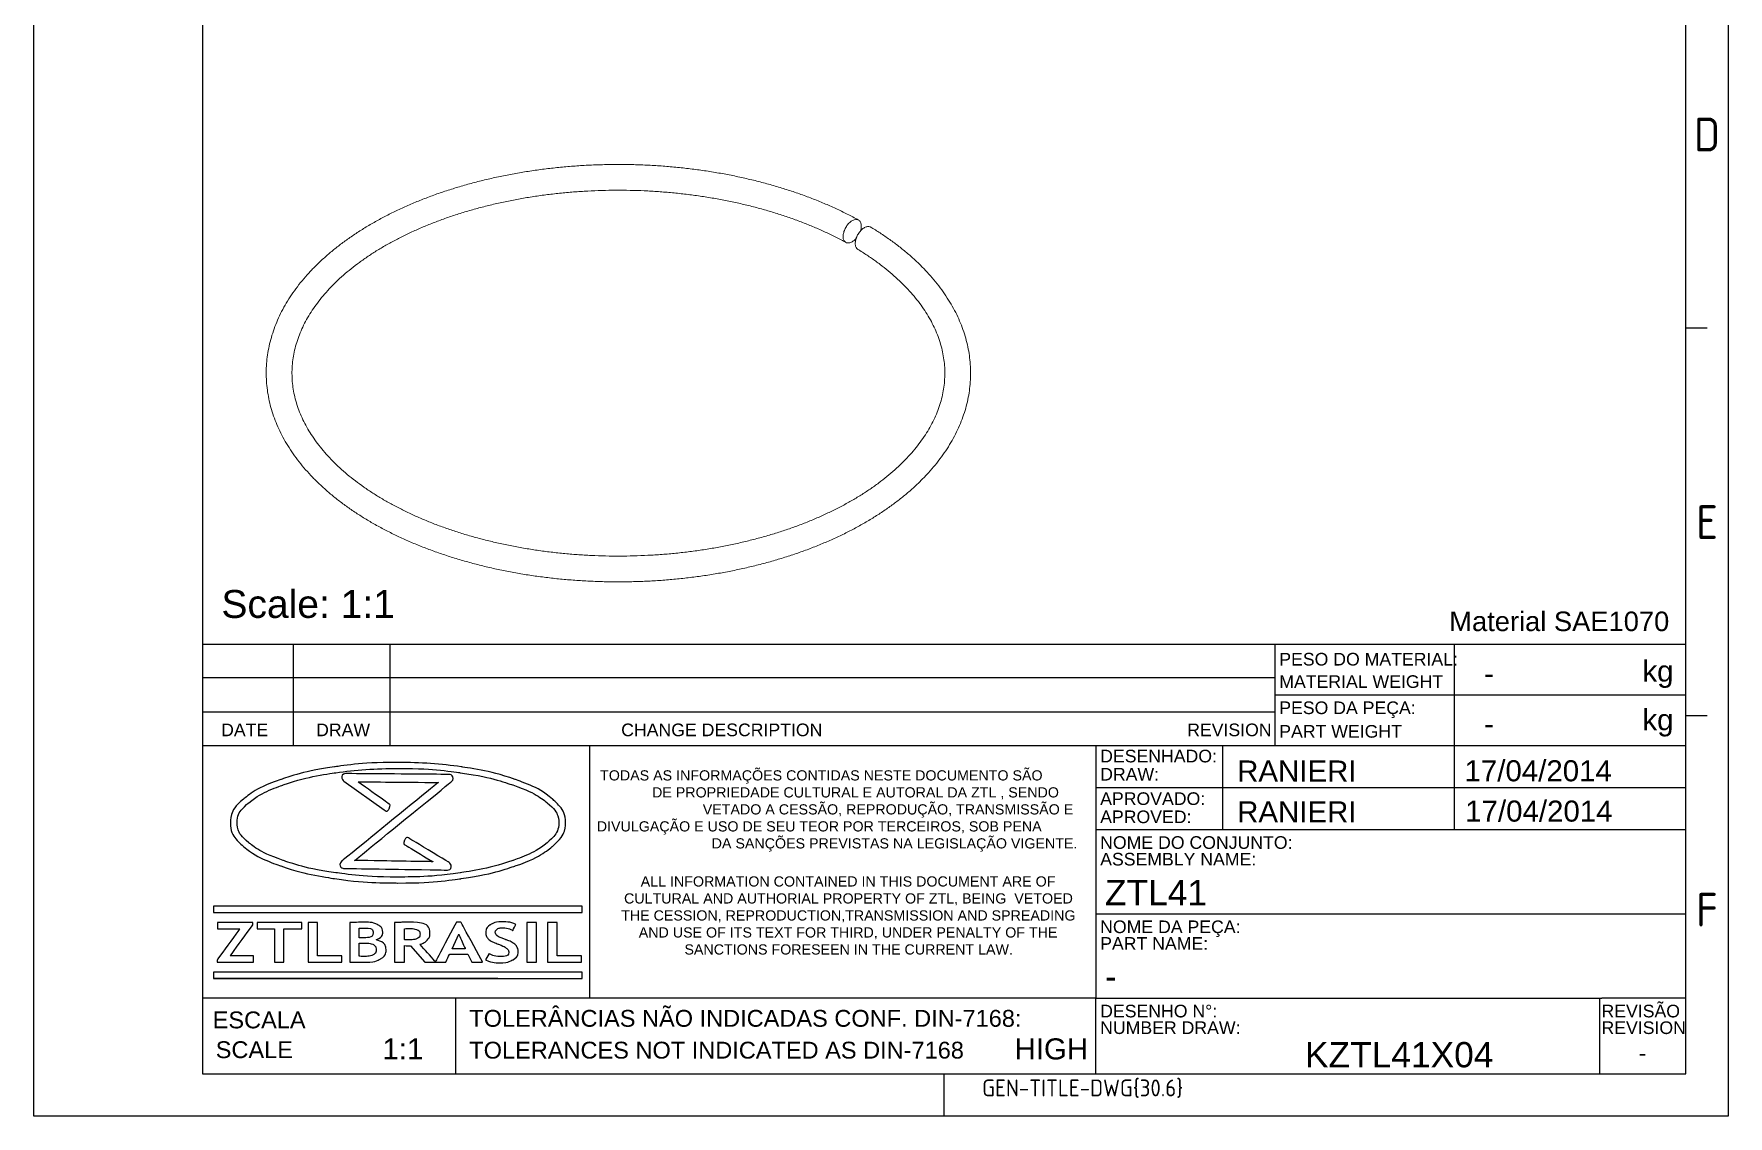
# Model space of a CAD drawing. Header units: millimetres. Extents: x 4337 to 4534, y 1258 to 1534.
# Drawn here: x 4336.6 to 4533.9, y 1258.1 to 1384.1 of the extents above; entities that cross this region are included whole.
import ezdxf
from ezdxf.enums import TextEntityAlignment as Align

# ---------------------------------------------------------------- set-up
doc = ezdxf.new("R2010")
doc.units = ezdxf.units.MM
doc.linetypes.add('ACAD_ISO02W100', pattern=[15, 12, -3])
doc.layers.add('AM_8', color=40, linetype='ACAD_ISO02W100', lineweight=35)
doc.layers.add('Camada 1', color=7, linetype='Continuous')
doc.styles.add('ACISOTS', font='isocp.shx', dxfattribs={"height": 1})
doc.styles.get("Standard").update_dxf_attribs({"font": 'arial.ttf'})

msp = doc.modelspace()

# ---------------------------------------------------------------- linework, layer by layer
at = {"color": 135, "lineweight": 25}
for p, q in [((4336.627, 1258.121), (4336.627, 1533.846)), ((4533.853, 1533.846), (4533.853, 1258.121)), ((4531.4, 1349.866), (4528.947, 1349.866)), ((4531.4, 1304.729), (4528.947, 1304.729)), ((4442.599, 1258.121), (4442.599, 1263.027)), ((4533.853, 1258.121), (4336.627, 1258.121))]:
    msp.add_line(p, q, dxfattribs=at)
for p, q in [((4356.251, 1528.94), (4356.251, 1263.027)), ((4528.947, 1263.027), (4528.947, 1528.94)), ((4356.251, 1313.07), (4528.947, 1313.07)), ((4356.251, 1313.07), (4356.251, 1263.027)), ((4356.251, 1313.07), (4481.11, 1313.07)), ((4366.852, 1301.295), (4366.852, 1313.07)), ((4378.098, 1301.295), (4378.098, 1313.07)), ((4481.11, 1301.295), (4481.11, 1313.07)), ((4501.963, 1313.07), (4501.963, 1307.182)), ((4528.947, 1263.027), (4528.947, 1313.07)), ((4481.11, 1309.145), (4356.251, 1309.145)), ((4481.11, 1307.182), (4528.947, 1307.182)), ((4501.963, 1307.182), (4501.963, 1301.295)), ((4356.251, 1305.22), (4481.11, 1305.22)), ((4356.251, 1301.295), (4460.261, 1301.295)), ((4401.322, 1301.295), (4401.322, 1271.858)), ((4460.261, 1301.295), (4460.261, 1282.652)), ((4460.261, 1301.295), (4528.947, 1301.295)), ((4474.98, 1301.295), (4474.98, 1291.483)), ((4501.963, 1301.295), (4501.963, 1291.483)), ((4460.261, 1296.389), (4528.947, 1296.389)), ((4460.261, 1291.483), (4528.947, 1291.483)), ((4460.261, 1282.652), (4460.261, 1271.858)), ((4460.261, 1281.67), (4528.947, 1281.67)), ((4460.261, 1271.858), (4356.251, 1271.858)), ((4385.688, 1271.858), (4385.688, 1263.027)), ((4460.261, 1263.027), (4460.261, 1271.858)), ((4460.261, 1271.858), (4519.135, 1271.858)), ((4518.893, 1271.858), (4518.893, 1263.027)), ((4528.947, 1271.858), (4519.135, 1271.858)), ((4356.251, 1263.027), (4528.947, 1263.027)), ((4356.251, 1263.027), (4528.947, 1263.027))]:
    msp.add_line(p, q)
at = {"color": 7, "linetype": 'Continuous', "lineweight": 15}
for points, knots in [([(4432.635, 1362.466), (4432.412, 1362.587), (4431.767, 1362.937), (4430.663, 1363.491), (4429.31, 1364.117), (4427.915, 1364.707), (4426.479, 1365.262), (4425.007, 1365.781), (4423.499, 1366.263), (4421.959, 1366.707), (4420.389, 1367.112), (4418.793, 1367.478), (4417.172, 1367.804), (4415.53, 1368.091), (4413.87, 1368.336), (4412.193, 1368.541), (4410.504, 1368.705), (4408.805, 1368.827), (4407.099, 1368.907), (4405.389, 1368.945), (4403.678, 1368.942), (4401.968, 1368.897), (4400.263, 1368.81), (4398.565, 1368.681), (4396.878, 1368.511), (4395.204, 1368.3), (4393.547, 1368.047), (4391.908, 1367.755), (4390.292, 1367.422), (4388.7, 1367.049), (4387.135, 1366.638), (4385.6, 1366.188), (4384.098, 1365.701), (4382.631, 1365.176), (4381.202, 1364.615), (4379.813, 1364.019), (4378.466, 1363.388), (4377.165, 1362.724), (4375.911, 1362.027), (4374.707, 1361.298), (4373.555, 1360.538), (4372.457, 1359.75), (4371.415, 1358.933), (4370.431, 1358.089), (4369.508, 1357.221), (4368.647, 1356.328), (4367.85, 1355.413), (4367.119, 1354.479), (4366.456, 1353.525), (4365.861, 1352.556), (4365.335, 1351.572), (4364.881, 1350.576), (4364.498, 1349.571), (4364.186, 1348.557), (4363.947, 1347.538), (4363.779, 1346.515), (4363.684, 1345.49), (4363.66, 1344.465), (4363.708, 1343.441), (4363.828, 1342.42), (4364.018, 1341.403), (4364.279, 1340.393), (4364.611, 1339.39), (4365.013, 1338.396), (4365.485, 1337.412), (4366.026, 1336.441), (4366.635, 1335.484), (4367.312, 1334.543), (4368.056, 1333.62), (4368.865, 1332.716), (4369.738, 1331.834), (4370.673, 1330.975), (4371.668, 1330.141), (4372.721, 1329.333), (4373.83, 1328.553), (4374.994, 1327.802), (4376.209, 1327.081), (4377.474, 1326.392), (4378.785, 1325.736), (4380.142, 1325.113), (4381.54, 1324.526), (4382.979, 1323.973), (4384.455, 1323.458), (4385.965, 1322.979), (4387.507, 1322.538), (4389.079, 1322.136), (4390.678, 1321.773), (4392.3, 1321.45), (4393.944, 1321.167), (4395.606, 1320.924), (4397.283, 1320.723), (4398.973, 1320.563), (4400.673, 1320.444), (4402.379, 1320.367), (4404.09, 1320.332), (4405.801, 1320.339), (4407.511, 1320.387), (4409.215, 1320.477), (4410.912, 1320.61), (4412.598, 1320.783), (4414.271, 1320.998), (4415.927, 1321.253), (4417.564, 1321.549), (4419.178, 1321.885), (4420.768, 1322.261), (4422.331, 1322.675), (4423.863, 1323.128), (4425.363, 1323.618), (4426.827, 1324.146), (4428.253, 1324.709), (4429.639, 1325.309), (4430.981, 1325.942), (4432.279, 1326.609), (4433.529, 1327.309), (4434.729, 1328.04), (4435.877, 1328.802), (4436.971, 1329.593), (4438.008, 1330.412), (4438.987, 1331.257), (4439.905, 1332.128), (4440.761, 1333.023), (4441.553, 1333.939), (4442.278, 1334.875), (4442.937, 1335.83), (4443.526, 1336.801), (4444.046, 1337.785), (4444.495, 1338.782), (4444.872, 1339.788), (4445.178, 1340.802), (4445.412, 1341.822), (4445.573, 1342.845), (4445.663, 1343.87), (4445.681, 1344.895), (4445.627, 1345.919), (4445.502, 1346.94), (4445.306, 1347.956), (4445.039, 1348.966), (4444.702, 1349.968), (4444.295, 1350.961), (4443.817, 1351.944), (4443.271, 1352.914), (4442.656, 1353.87), (4441.973, 1354.81), (4441.224, 1355.731), (4440.41, 1356.633), (4439.532, 1357.514), (4438.593, 1358.371), (4437.593, 1359.203), (4436.535, 1360.009), (4435.44, 1360.773), (4434.601, 1361.314), (4434.137, 1361.596), (4434.052, 1361.648)], [0, 0, 0, 0, 0.003583, 0.0103658, 0.0171467, 0.0239255, 0.030702, 0.037476, 0.0442474, 0.0510164, 0.057783, 0.0645473, 0.0713096, 0.07807, 0.0848288, 0.0915862, 0.0983425, 0.1050978, 0.1118525, 0.1186067, 0.1253609, 0.1321151, 0.1388696, 0.1456247, 0.1523805, 0.1591374, 0.1658957, 0.1726555, 0.1794172, 0.1861809, 0.1929469, 0.1997154, 0.2064866, 0.2132606, 0.2200376, 0.2268177, 0.2336006, 0.2403864, 0.2471748, 0.2539652, 0.2607571, 0.2675493, 0.2743403, 0.2811283, 0.2879113, 0.2946868, 0.3014518, 0.3082033, 0.3149378, 0.3216523, 0.3283437, 0.3350099, 0.3416497, 0.3482632, 0.354852, 0.3614189, 0.3679686, 0.3745065, 0.3810391, 0.3875716, 0.3941099, 0.4006601, 0.4072276, 0.4138165, 0.4204294, 0.4270677, 0.4337313, 0.4404188, 0.4471281, 0.4538565, 0.4606009, 0.4673582, 0.4741253, 0.4808998, 0.4876791, 0.4944614, 0.501245, 0.5080286, 0.514811, 0.5215917, 0.5283704, 0.5351466, 0.5419204, 0.5486917, 0.5554604, 0.5622268, 0.568991, 0.5757531, 0.5825134, 0.5892721, 0.5960294, 0.6027855, 0.6095408, 0.6162954, 0.6230497, 0.6298038, 0.6365581, 0.6433126, 0.6500677, 0.6568237, 0.6635807, 0.670339, 0.677099, 0.6838608, 0.6906247, 0.6973909, 0.7041596, 0.710931, 0.7177053, 0.7244825, 0.7312628, 0.738046, 0.744832, 0.7516206, 0.7584112, 0.7652031, 0.7719952, 0.7787861, 0.7855738, 0.7923563, 0.799131, 0.8058951, 0.8126453, 0.8193784, 0.8260911, 0.8327806, 0.8394447, 0.8460825, 0.8526939, 0.8592808, 0.8658462, 0.8723947, 0.878932, 0.8854644, 0.8919971, 0.8985361, 0.9050875, 0.9116566, 0.9182473, 0.9248623, 0.9315026, 0.9381681, 0.9448575, 0.9515684, 0.9582982, 0.9650437, 0.9718019, 0.9785697, 0.9853446, 0.9921242, 0.9985555, 1, 1, 1, 1]), ([(4432.497, 1359.083), (4432.69, 1358.964), (4433.252, 1358.619), (4434.141, 1358.028), (4435.145, 1357.304), (4436.091, 1356.558), (4436.978, 1355.792), (4437.804, 1355.007), (4438.569, 1354.205), (4439.272, 1353.388), (4439.911, 1352.556), (4440.486, 1351.711), (4440.996, 1350.855), (4441.44, 1349.988), (4441.818, 1349.111), (4442.128, 1348.225), (4442.371, 1347.332), (4442.545, 1346.431), (4442.649, 1345.525), (4442.683, 1344.615), (4442.646, 1343.703), (4442.537, 1342.792), (4442.356, 1341.883), (4442.106, 1340.98), (4441.785, 1340.085), (4441.396, 1339.198), (4440.94, 1338.323), (4440.417, 1337.459), (4439.828, 1336.609), (4439.176, 1335.773), (4438.46, 1334.953), (4437.682, 1334.15), (4436.842, 1333.365), (4435.944, 1332.6), (4434.986, 1331.856), (4433.973, 1331.134), (4432.904, 1330.436), (4431.781, 1329.764), (4430.608, 1329.119), (4429.385, 1328.502), (4428.116, 1327.914), (4426.802, 1327.357), (4425.445, 1326.833), (4424.049, 1326.341), (4422.616, 1325.883), (4421.149, 1325.461), (4419.65, 1325.075), (4418.122, 1324.725), (4416.569, 1324.414), (4414.992, 1324.14), (4413.396, 1323.906), (4411.783, 1323.711), (4410.156, 1323.556), (4408.519, 1323.441), (4406.875, 1323.366), (4405.226, 1323.332), (4403.576, 1323.339), (4401.928, 1323.386), (4400.285, 1323.474), (4398.651, 1323.602), (4397.028, 1323.77), (4395.42, 1323.978), (4393.83, 1324.226), (4392.261, 1324.512), (4390.715, 1324.836), (4389.196, 1325.198), (4387.707, 1325.596), (4386.25, 1326.03), (4384.829, 1326.499), (4383.445, 1327.002), (4382.102, 1327.538), (4380.803, 1328.105), (4379.549, 1328.702), (4378.342, 1329.329), (4377.186, 1329.982), (4376.082, 1330.663), (4375.032, 1331.367), (4374.039, 1332.095), (4373.102, 1332.844), (4372.225, 1333.614), (4371.409, 1334.401), (4370.654, 1335.206), (4369.961, 1336.026), (4369.333, 1336.86), (4368.768, 1337.707), (4368.269, 1338.565), (4367.836, 1339.434), (4367.469, 1340.312), (4367.17, 1341.199), (4366.938, 1342.094), (4366.775, 1342.995), (4366.683, 1343.902), (4366.661, 1344.813), (4366.71, 1345.725), (4366.831, 1346.636), (4367.022, 1347.544), (4367.285, 1348.446), (4367.616, 1349.34), (4368.016, 1350.225), (4368.484, 1351.098), (4369.018, 1351.96), (4369.617, 1352.808), (4370.28, 1353.641), (4371.006, 1354.459), (4371.794, 1355.259), (4372.643, 1356.041), (4373.552, 1356.802), (4374.518, 1357.543), (4375.541, 1358.261), (4376.619, 1358.954), (4377.75, 1359.622), (4378.931, 1360.263), (4380.162, 1360.875), (4381.439, 1361.458), (4382.76, 1362.009), (4384.123, 1362.529), (4385.525, 1363.015), (4386.964, 1363.467), (4388.437, 1363.883), (4389.941, 1364.264), (4391.473, 1364.607), (4393.031, 1364.912), (4394.61, 1365.179), (4396.21, 1365.407), (4397.825, 1365.596), (4399.454, 1365.745), (4401.092, 1365.853), (4402.738, 1365.921), (4404.387, 1365.948), (4406.037, 1365.935), (4407.684, 1365.881), (4409.325, 1365.787), (4410.958, 1365.652), (4412.579, 1365.477), (4414.184, 1365.262), (4415.771, 1365.009), (4417.337, 1364.716), (4418.878, 1364.386), (4420.393, 1364.018), (4421.877, 1363.614), (4423.328, 1363.174), (4424.743, 1362.699), (4426.12, 1362.191), (4427.456, 1361.65), (4428.748, 1361.078), (4429.999, 1360.476), (4430.792, 1360.051), (4431.19, 1359.837)], [0, 0, 0, 0, 0.0035935, 0.0104415, 0.0172883, 0.0241352, 0.0309835, 0.0378356, 0.0446938, 0.0515614, 0.0584424, 0.065341, 0.0722624, 0.0792117, 0.086194, 0.0932137, 0.1002735, 0.1073733, 0.1145096, 0.1216746, 0.1288569, 0.1360396, 0.143206, 0.1503445, 0.1574471, 0.1645103, 0.1715341, 0.1785214, 0.1854763, 0.1924042, 0.19931, 0.2061987, 0.2130745, 0.2199413, 0.2268019, 0.233659, 0.2405144, 0.2473695, 0.2542252, 0.2610825, 0.267942, 0.274804, 0.2816688, 0.2885367, 0.2954074, 0.3022811, 0.3091575, 0.3160365, 0.3229178, 0.3298013, 0.3366867, 0.3435737, 0.3504621, 0.3573515, 0.3642418, 0.3711325, 0.3780235, 0.3849145, 0.391805, 0.3986949, 0.4055837, 0.4124713, 0.4193573, 0.4262415, 0.4331236, 0.4400033, 0.4468804, 0.4537547, 0.4606258, 0.4674937, 0.4743583, 0.4812195, 0.4880773, 0.4949318, 0.5017834, 0.5086326, 0.5154801, 0.5223268, 0.5291738, 0.5360226, 0.5428754, 0.549735, 0.5566045, 0.563488, 0.5703901, 0.5773157, 0.58427, 0.5912582, 0.5982843, 0.6053507, 0.6124569, 0.6195985, 0.6267673, 0.6339511, 0.641132, 0.6482946, 0.6554276, 0.6625239, 0.6695806, 0.6765982, 0.6835798, 0.6905299, 0.6974538, 0.7043565, 0.7112428, 0.7181169, 0.7249825, 0.7318424, 0.7386991, 0.7455544, 0.7524095, 0.7592654, 0.766123, 0.7729829, 0.7798453, 0.7867107, 0.793579, 0.8004502, 0.8073243, 0.8142012, 0.8210806, 0.8279623, 0.8348461, 0.8417318, 0.848619, 0.8555076, 0.8623972, 0.8692875, 0.8761784, 0.8830694, 0.8899603, 0.8968508, 0.9037405, 0.9106291, 0.9175165, 0.9244022, 0.9312861, 0.9381678, 0.9450471, 0.9519237, 0.9587975, 0.9656681, 0.9725355, 0.9793995, 0.9862601, 0.9931173, 1, 1, 1, 1]), ([(4432.81, 1361.134), (4432.837, 1361.198), (4432.926, 1361.415), (4432.963, 1361.778), (4432.911, 1362.159), (4432.737, 1362.428), (4432.469, 1362.554), (4432.134, 1362.525), (4431.772, 1362.342), (4431.422, 1362.026), (4431.125, 1361.614), (4430.913, 1361.151), (4430.812, 1360.69), (4430.831, 1360.283), (4430.969, 1359.975), (4431.211, 1359.802), (4431.529, 1359.781), (4431.884, 1359.922), (4432.182, 1360.134), (4432.328, 1360.321), (4432.372, 1360.377)], [0, 0, 0, 0, 0.0247136, 0.084056, 0.1433906, 0.2027246, 0.2620686, 0.3214294, 0.380807, 0.4401942, 0.4995792, 0.5589503, 0.618302, 0.6776373, 0.7369675, 0.7963062, 0.8556629, 0.9150385, 0.9744253, 1, 1, 1, 1]), ([(4432.54, 1359.057), (4432.539, 1359.057), (4432.443, 1359.083), (4432.324, 1359.272), (4432.222, 1359.607), (4432.251, 1360.044), (4432.395, 1360.511), (4432.642, 1360.961), (4432.963, 1361.341), (4433.324, 1361.613), (4433.675, 1361.731), (4433.931, 1361.733), (4434.028, 1361.648), (4434.05, 1361.629)], [0, 0, 0, 0, 0.000649, 0.1081036, 0.2155226, 0.322913, 0.4302955, 0.537695, 0.6451275, 0.7525938, 0.8600791, 0.9675612, 1, 1, 1, 1])]:
    msp.add_open_spline(points, degree=3, knots=knots, dxfattribs=at)
at = {"layer": 'AM_8', "color": 0, "linetype": 'Continuous'}
msp.add_line((4357.551, 1274.154), (4390.623, 1274.154), dxfattribs=at)
at = {"layer": 'Camada 1'}
for points, knots in [([(4379.008, 1299.307), (4381.612, 1299.307), (4384.101, 1299.125), (4386.375, 1298.795), (4386.375, 1298.795), (4388.738, 1298.452), (4390.869, 1297.949), (4392.657, 1297.325), (4392.657, 1297.325), (4394.492, 1296.684), (4395.973, 1295.911), (4396.985, 1295.046), (4396.985, 1295.046), (4397.97, 1294.204), (4398.515, 1293.273), (4398.515, 1292.288), (4398.515, 1292.288), (4398.515, 1291.303), (4397.97, 1290.371), (4396.985, 1289.529), (4396.985, 1289.529), (4395.973, 1288.664), (4394.492, 1287.891), (4392.657, 1287.251), (4392.657, 1287.251), (4390.869, 1286.627), (4388.738, 1286.123), (4386.375, 1285.78), (4386.375, 1285.78), (4384.101, 1285.45), (4381.612, 1285.268), (4379.008, 1285.268), (4379.008, 1285.268), (4376.403, 1285.268), (4373.914, 1285.45), (4371.64, 1285.78), (4371.64, 1285.78), (4369.277, 1286.123), (4367.146, 1286.627), (4365.358, 1287.251), (4365.358, 1287.251), (4363.523, 1287.891), (4362.043, 1288.664), (4361.03, 1289.529), (4361.03, 1289.529), (4360.045, 1290.371), (4359.5, 1291.303), (4359.5, 1292.288), (4359.5, 1292.288), (4359.5, 1293.273), (4360.045, 1294.204), (4361.03, 1295.046), (4361.03, 1295.046), (4362.043, 1295.911), (4363.523, 1296.684), (4365.358, 1297.325), (4365.358, 1297.325), (4367.146, 1297.949), (4369.277, 1298.452), (4371.64, 1298.795), (4371.64, 1298.795), (4373.914, 1299.125), (4376.403, 1299.307), (4379.008, 1299.307)], [0, 0, 0, 0, 0.0588235, 0.0588235, 0.0588235, 0.0882353, 0.1176471, 0.1176471, 0.1176471, 0.1470588, 0.1764706, 0.1764706, 0.1764706, 0.2058824, 0.2352941, 0.2352941, 0.2352941, 0.2647059, 0.2941176, 0.2941176, 0.2941176, 0.3235294, 0.3529412, 0.3529412, 0.3529412, 0.3823529, 0.4117647, 0.4117647, 0.4117647, 0.4411765, 0.4705882, 0.4705882, 0.4705882, 0.5, 0.5294118, 0.5294118, 0.5294118, 0.5588235, 0.5882353, 0.5882353, 0.5882353, 0.6176471, 0.6470588, 0.6470588, 0.6470588, 0.6764706, 0.7058824, 0.7058824, 0.7058824, 0.7352941, 0.7647059, 0.7647059, 0.7647059, 0.7941176, 0.8235294, 0.8235294, 0.8235294, 0.8529412, 0.8823529, 0.8823529, 0.8823529, 0.9411765, 1, 1, 1, 1]), ([(4379.008, 1298.615), (4376.449, 1298.615), (4374.007, 1298.437), (4371.781, 1298.114), (4371.781, 1298.114), (4369.467, 1297.779), (4367.385, 1297.289), (4365.643, 1296.681), (4365.643, 1296.681), (4363.948, 1296.089), (4362.582, 1295.391), (4361.652, 1294.623), (4361.652, 1294.623), (4360.769, 1293.894), (4360.281, 1293.105), (4360.281, 1292.288), (4360.281, 1292.288), (4360.281, 1291.471), (4360.769, 1290.681), (4361.652, 1289.953), (4361.652, 1289.953), (4362.582, 1289.185), (4363.948, 1288.486), (4365.643, 1287.894), (4365.643, 1287.894), (4367.385, 1287.286), (4369.467, 1286.796), (4371.781, 1286.461), (4371.781, 1286.461), (4374.007, 1286.138), (4376.449, 1285.96), (4379.008, 1285.96), (4379.008, 1285.96), (4381.567, 1285.96), (4384.008, 1286.138), (4386.235, 1286.461), (4386.235, 1286.461), (4388.548, 1286.796), (4390.63, 1287.286), (4392.372, 1287.894), (4392.372, 1287.894), (4394.067, 1288.486), (4395.433, 1289.185), (4396.363, 1289.953), (4396.363, 1289.953), (4397.246, 1290.681), (4397.734, 1291.471), (4397.734, 1292.288), (4397.734, 1292.288), (4397.734, 1293.105), (4397.246, 1293.894), (4396.363, 1294.623), (4396.363, 1294.623), (4395.433, 1295.391), (4394.067, 1296.089), (4392.372, 1296.681), (4392.372, 1296.681), (4390.63, 1297.289), (4388.548, 1297.779), (4386.234, 1298.114), (4386.234, 1298.114), (4384.008, 1298.437), (4381.566, 1298.615), (4379.008, 1298.615)], [0, 0, 0, 0, 0.0588235, 0.0588235, 0.0588235, 0.0882353, 0.1176471, 0.1176471, 0.1176471, 0.1470588, 0.1764706, 0.1764706, 0.1764706, 0.2058824, 0.2352941, 0.2352941, 0.2352941, 0.2647059, 0.2941176, 0.2941176, 0.2941176, 0.3235294, 0.3529412, 0.3529412, 0.3529412, 0.3823529, 0.4117647, 0.4117647, 0.4117647, 0.4411765, 0.4705882, 0.4705882, 0.4705882, 0.5, 0.5294118, 0.5294118, 0.5294118, 0.5588235, 0.5882353, 0.5882353, 0.5882353, 0.6176471, 0.6470588, 0.6470588, 0.6470588, 0.6764706, 0.7058824, 0.7058824, 0.7058824, 0.7352941, 0.7647059, 0.7647059, 0.7647059, 0.7941176, 0.8235294, 0.8235294, 0.8235294, 0.8529412, 0.8823529, 0.8823529, 0.8823529, 0.9411765, 1, 1, 1, 1]), ([(4377.385, 1293.782), (4377.385, 1293.782), (4372.712, 1297.131), (4372.712, 1297.131), (4372.712, 1297.131), (4372.364, 1297.381), (4372.505, 1298.013), (4372.915, 1298.01), (4372.915, 1298.01), (4372.915, 1298.01), (4384.985, 1297.913), (4384.985, 1297.913), (4384.985, 1297.913), (4385.381, 1297.91), (4385.528, 1297.312), (4385.205, 1297.049), (4385.205, 1297.049), (4385.205, 1297.049), (4373.968, 1287.894), (4373.968, 1287.894), (4373.968, 1287.894), (4373.968, 1287.894), (4383.075, 1287.748), (4383.075, 1287.748), (4383.075, 1287.748), (4383.075, 1287.748), (4380.012, 1289.593), (4380.012, 1289.593), (4380.012, 1289.593), (4379.811, 1289.715), (4379.609, 1289.836), (4379.785, 1290.257), (4379.785, 1290.257), (4379.96, 1290.678), (4380.162, 1290.557), (4380.363, 1290.435), (4380.363, 1290.435), (4380.363, 1290.435), (4384.955, 1287.669), (4384.955, 1287.669), (4384.955, 1287.669), (4385.331, 1287.442), (4385.198, 1286.768), (4384.775, 1286.775), (4384.775, 1286.775), (4384.775, 1286.775), (4372.706, 1286.969), (4372.706, 1286.969), (4372.706, 1286.969), (4372.31, 1286.975), (4372.166, 1287.57), (4372.488, 1287.833), (4372.488, 1287.833), (4372.488, 1287.833), (4383.713, 1296.978), (4383.713, 1296.978), (4383.713, 1296.978), (4383.713, 1296.978), (4374.358, 1297.053), (4374.358, 1297.053), (4374.358, 1297.053), (4374.358, 1297.053), (4377.789, 1294.595), (4377.789, 1294.595), (4377.789, 1294.595), (4377.98, 1294.458), (4378.171, 1294.321), (4377.969, 1293.914), (4377.969, 1293.914), (4377.767, 1293.508), (4377.576, 1293.645), (4377.385, 1293.782)], [0, 0, 0, 0, 0.0526316, 0.0526316, 0.0526316, 0.0789474, 0.1052632, 0.1052632, 0.1052632, 0.1315789, 0.1578947, 0.1578947, 0.1578947, 0.1842105, 0.2105263, 0.2105263, 0.2105263, 0.2368421, 0.2631579, 0.2631579, 0.2631579, 0.2894737, 0.3157895, 0.3157895, 0.3157895, 0.3421053, 0.3684211, 0.3684211, 0.3684211, 0.3947368, 0.4210526, 0.4210526, 0.4210526, 0.4473684, 0.4736842, 0.4736842, 0.4736842, 0.5, 0.5263158, 0.5263158, 0.5263158, 0.5526316, 0.5789474, 0.5789474, 0.5789474, 0.6052632, 0.6315789, 0.6315789, 0.6315789, 0.6578947, 0.6842105, 0.6842105, 0.6842105, 0.7105263, 0.7368421, 0.7368421, 0.7368421, 0.7631579, 0.7894737, 0.7894737, 0.7894737, 0.8157895, 0.8421053, 0.8421053, 0.8421053, 0.8684211, 0.8947368, 0.8947368, 0.8947368, 0.9473684, 1, 1, 1, 1]), ([(4357.635, 1282.559), (4357.635, 1282.559), (4400.381, 1282.559), (4400.381, 1282.559), (4400.381, 1282.559), (4400.381, 1282.559), (4400.465, 1282.559), (4400.465, 1282.559), (4400.465, 1282.559), (4400.465, 1282.559), (4400.465, 1282.475), (4400.465, 1282.475), (4400.465, 1282.475), (4400.465, 1282.475), (4400.465, 1281.919), (4400.465, 1281.919), (4400.465, 1281.919), (4400.465, 1281.919), (4400.465, 1281.835), (4400.465, 1281.835), (4400.465, 1281.835), (4400.465, 1281.835), (4400.381, 1281.835), (4400.381, 1281.835), (4400.381, 1281.835), (4400.381, 1281.835), (4357.635, 1281.835), (4357.635, 1281.835), (4357.635, 1281.835), (4357.635, 1281.835), (4357.551, 1281.835), (4357.551, 1281.835), (4357.551, 1281.835), (4357.551, 1281.835), (4357.551, 1281.919), (4357.551, 1281.919), (4357.551, 1281.919), (4357.551, 1281.919), (4357.551, 1282.475), (4357.551, 1282.475), (4357.551, 1282.475), (4357.551, 1282.475), (4357.551, 1282.559), (4357.551, 1282.559), (4357.551, 1282.559), (4357.551, 1282.559), (4357.635, 1282.559), (4357.635, 1282.559)], [0, 0, 0, 0, 0.0769231, 0.0769231, 0.0769231, 0.1153846, 0.1538462, 0.1538462, 0.1538462, 0.1923077, 0.2307692, 0.2307692, 0.2307692, 0.2692308, 0.3076923, 0.3076923, 0.3076923, 0.3461538, 0.3846154, 0.3846154, 0.3846154, 0.4230769, 0.4615385, 0.4615385, 0.4615385, 0.5, 0.5384615, 0.5384615, 0.5384615, 0.5769231, 0.6153846, 0.6153846, 0.6153846, 0.6538462, 0.6923077, 0.6923077, 0.6923077, 0.7307692, 0.7692308, 0.7692308, 0.7692308, 0.8076923, 0.8461538, 0.8461538, 0.8461538, 0.9230769, 1, 1, 1, 1]), ([(4357.976, 1276.053), (4357.976, 1276.053), (4357.976, 1276.317), (4357.976, 1276.317), (4357.976, 1276.317), (4357.976, 1276.317), (4360.591, 1279.934), (4360.591, 1279.934), (4360.591, 1279.934), (4360.591, 1279.934), (4358.02, 1279.934), (4358.02, 1279.934), (4358.02, 1279.934), (4358.02, 1279.934), (4358.02, 1280.661), (4358.02, 1280.661), (4358.02, 1280.661), (4358.02, 1280.661), (4362.107, 1280.661), (4362.107, 1280.661), (4362.107, 1280.661), (4362.107, 1280.661), (4362.107, 1280.396), (4362.107, 1280.396), (4362.107, 1280.396), (4362.107, 1280.396), (4359.484, 1276.78), (4359.484, 1276.78), (4359.484, 1276.78), (4359.484, 1276.78), (4362.201, 1276.78), (4362.201, 1276.78), (4362.201, 1276.78), (4362.201, 1276.78), (4362.201, 1276.053), (4362.201, 1276.053), (4362.201, 1276.053), (4362.201, 1276.053), (4357.976, 1276.053), (4357.976, 1276.053)], [0, 0, 0, 0, 0.0909091, 0.0909091, 0.0909091, 0.1363636, 0.1818182, 0.1818182, 0.1818182, 0.2272727, 0.2727273, 0.2727273, 0.2727273, 0.3181818, 0.3636364, 0.3636364, 0.3636364, 0.4090909, 0.4545455, 0.4545455, 0.4545455, 0.5, 0.5454545, 0.5454545, 0.5454545, 0.5909091, 0.6363636, 0.6363636, 0.6363636, 0.6818182, 0.7272727, 0.7272727, 0.7272727, 0.7727273, 0.8181818, 0.8181818, 0.8181818, 0.9090909, 1, 1, 1, 1]), ([(4365.736, 1279.934), (4365.736, 1279.934), (4365.736, 1276.053), (4365.736, 1276.053), (4365.736, 1276.053), (4365.736, 1276.053), (4364.623, 1276.053), (4364.623, 1276.053), (4364.623, 1276.053), (4364.623, 1276.053), (4364.623, 1279.934), (4364.623, 1279.934), (4364.623, 1279.934), (4364.623, 1279.934), (4362.629, 1279.934), (4362.629, 1279.934), (4362.629, 1279.934), (4362.629, 1279.934), (4362.629, 1280.661), (4362.629, 1280.661), (4362.629, 1280.661), (4362.629, 1280.661), (4367.819, 1280.661), (4367.819, 1280.661), (4367.819, 1280.661), (4367.819, 1280.661), (4367.819, 1279.934), (4367.819, 1279.934), (4367.819, 1279.934), (4367.819, 1279.934), (4365.736, 1279.934), (4365.736, 1279.934)], [0, 0, 0, 0, 0.1111111, 0.1111111, 0.1111111, 0.1666667, 0.2222222, 0.2222222, 0.2222222, 0.2777778, 0.3333333, 0.3333333, 0.3333333, 0.3888889, 0.4444444, 0.4444444, 0.4444444, 0.5, 0.5555556, 0.5555556, 0.5555556, 0.6111111, 0.6666667, 0.6666667, 0.6666667, 0.7222222, 0.7777778, 0.7777778, 0.7777778, 0.8888889, 1, 1, 1, 1]), ([(4368.546, 1276.053), (4368.546, 1276.053), (4368.546, 1280.661), (4368.546, 1280.661), (4368.546, 1280.661), (4368.546, 1280.661), (4369.659, 1280.661), (4369.659, 1280.661), (4369.659, 1280.661), (4369.659, 1280.661), (4369.659, 1276.78), (4369.659, 1276.78), (4369.659, 1276.78), (4369.659, 1276.78), (4372.493, 1276.78), (4372.493, 1276.78), (4372.493, 1276.78), (4372.493, 1276.78), (4372.493, 1276.053), (4372.493, 1276.053), (4372.493, 1276.053), (4372.493, 1276.053), (4368.546, 1276.053), (4368.546, 1276.053)], [0, 0, 0, 0, 0.1428571, 0.1428571, 0.1428571, 0.2142857, 0.2857143, 0.2857143, 0.2857143, 0.3571429, 0.4285714, 0.4285714, 0.4285714, 0.5, 0.5714286, 0.5714286, 0.5714286, 0.6428571, 0.7142857, 0.7142857, 0.7142857, 0.8571429, 1, 1, 1, 1]), ([(4375.308, 1276.053), (4375.308, 1276.053), (4373.39, 1276.053), (4373.39, 1276.053), (4373.39, 1276.053), (4373.39, 1276.053), (4373.39, 1280.657), (4373.39, 1280.657), (4373.39, 1280.657), (4374.236, 1280.686), (4374.828, 1280.701), (4375.166, 1280.701), (4375.166, 1280.701), (4375.818, 1280.701), (4376.326, 1280.599), (4376.693, 1280.394), (4376.693, 1280.394), (4377.06, 1280.19), (4377.242, 1279.898), (4377.242, 1279.52), (4377.242, 1279.52), (4377.242, 1279.155), (4376.979, 1278.866), (4376.455, 1278.654), (4376.455, 1278.654), (4377.234, 1278.455), (4377.624, 1278.044), (4377.624, 1277.421), (4377.624, 1277.421), (4377.624, 1277.002), (4377.407, 1276.67), (4376.978, 1276.423), (4376.978, 1276.423), (4376.547, 1276.177), (4375.99, 1276.053), (4375.308, 1276.053)], [0, 0, 0, 0, 0.1, 0.1, 0.1, 0.15, 0.2, 0.2, 0.2, 0.25, 0.3, 0.3, 0.3, 0.35, 0.4, 0.4, 0.4, 0.45, 0.5, 0.5, 0.5, 0.55, 0.6, 0.6, 0.6, 0.65, 0.7, 0.7, 0.7, 0.75, 0.8, 0.8, 0.8, 0.9, 1, 1, 1, 1]), ([(4374.503, 1280.004), (4374.503, 1280.004), (4374.503, 1278.899), (4374.503, 1278.899), (4374.503, 1278.899), (4374.674, 1278.892), (4374.854, 1278.887), (4375.042, 1278.887), (4375.042, 1278.887), (4375.767, 1278.887), (4376.129, 1279.087), (4376.129, 1279.487), (4376.129, 1279.487), (4376.129, 1279.842), (4375.801, 1280.019), (4375.142, 1280.019), (4375.142, 1280.019), (4374.968, 1280.019), (4374.755, 1280.013), (4374.503, 1280.004)], [0, 0, 0, 0, 0.1666667, 0.1666667, 0.1666667, 0.25, 0.3333333, 0.3333333, 0.3333333, 0.4166667, 0.5, 0.5, 0.5, 0.5833333, 0.6666667, 0.6666667, 0.6666667, 0.8333333, 1, 1, 1, 1]), ([(4382.142, 1276.053), (4382.142, 1276.053), (4380.469, 1277.956), (4380.469, 1277.956), (4380.469, 1277.956), (4380.301, 1277.958), (4380.066, 1277.965), (4379.762, 1277.978), (4379.762, 1277.978), (4379.762, 1277.978), (4379.762, 1276.053), (4379.762, 1276.053), (4379.762, 1276.053), (4379.762, 1276.053), (4378.607, 1276.053), (4378.607, 1276.053), (4378.607, 1276.053), (4378.607, 1276.053), (4378.607, 1280.661), (4378.607, 1280.661), (4378.607, 1280.661), (4378.669, 1280.661), (4378.91, 1280.668), (4379.331, 1280.684), (4379.331, 1280.684), (4379.75, 1280.7), (4380.088, 1280.708), (4380.345, 1280.708), (4380.345, 1280.708), (4381.937, 1280.708), (4382.733, 1280.255), (4382.733, 1279.349), (4382.733, 1279.349), (4382.733, 1279.076), (4382.622, 1278.828), (4382.403, 1278.604), (4382.403, 1278.604), (4382.184, 1278.38), (4381.907, 1278.222), (4381.573, 1278.129), (4381.573, 1278.129), (4381.573, 1278.129), (4383.426, 1276.053), (4383.426, 1276.053), (4383.426, 1276.053), (4383.426, 1276.053), (4382.142, 1276.053), (4382.142, 1276.053)], [0, 0, 0, 0, 0.0769231, 0.0769231, 0.0769231, 0.1153846, 0.1538462, 0.1538462, 0.1538462, 0.1923077, 0.2307692, 0.2307692, 0.2307692, 0.2692308, 0.3076923, 0.3076923, 0.3076923, 0.3461538, 0.3846154, 0.3846154, 0.3846154, 0.4230769, 0.4615385, 0.4615385, 0.4615385, 0.5, 0.5384615, 0.5384615, 0.5384615, 0.5769231, 0.6153846, 0.6153846, 0.6153846, 0.6538462, 0.6923077, 0.6923077, 0.6923077, 0.7307692, 0.7692308, 0.7692308, 0.7692308, 0.8076923, 0.8461538, 0.8461538, 0.8461538, 0.9230769, 1, 1, 1, 1]), ([(4387.62, 1276.053), (4387.62, 1276.053), (4387.162, 1276.987), (4387.162, 1276.987), (4387.162, 1276.987), (4387.162, 1276.987), (4385.014, 1276.987), (4385.014, 1276.987), (4385.014, 1276.987), (4385.014, 1276.987), (4384.577, 1276.053), (4384.577, 1276.053), (4384.577, 1276.053), (4384.577, 1276.053), (4383.341, 1276.053), (4383.341, 1276.053), (4383.341, 1276.053), (4383.341, 1276.053), (4385.84, 1280.724), (4385.84, 1280.724), (4385.84, 1280.724), (4385.84, 1280.724), (4386.328, 1280.724), (4386.328, 1280.724), (4386.328, 1280.724), (4386.328, 1280.724), (4388.848, 1276.053), (4388.848, 1276.053), (4388.848, 1276.053), (4388.848, 1276.053), (4387.62, 1276.053), (4387.62, 1276.053)], [0, 0, 0, 0, 0.1111111, 0.1111111, 0.1111111, 0.1666667, 0.2222222, 0.2222222, 0.2222222, 0.2777778, 0.3333333, 0.3333333, 0.3333333, 0.3888889, 0.4444444, 0.4444444, 0.4444444, 0.5, 0.5555556, 0.5555556, 0.5555556, 0.6111111, 0.6666667, 0.6666667, 0.6666667, 0.7222222, 0.7777778, 0.7777778, 0.7777778, 0.8888889, 1, 1, 1, 1]), ([(4389.212, 1276.308), (4389.212, 1276.308), (4389.624, 1277.041), (4389.624, 1277.041), (4389.624, 1277.041), (4390.062, 1276.815), (4390.494, 1276.702), (4390.919, 1276.702), (4390.919, 1276.702), (4391.574, 1276.702), (4391.9, 1276.869), (4391.9, 1277.204), (4391.9, 1277.204), (4391.9, 1277.362), (4391.822, 1277.511), (4391.669, 1277.654), (4391.669, 1277.654), (4391.516, 1277.797), (4391.197, 1277.957), (4390.716, 1278.134), (4390.716, 1278.134), (4390.236, 1278.311), (4389.912, 1278.457), (4389.745, 1278.571), (4389.745, 1278.571), (4389.578, 1278.686), (4389.45, 1278.821), (4389.359, 1278.979), (4389.359, 1278.979), (4389.27, 1279.135), (4389.225, 1279.309), (4389.225, 1279.5), (4389.225, 1279.5), (4389.225, 1279.857), (4389.403, 1280.152), (4389.758, 1280.387), (4389.758, 1280.387), (4390.113, 1280.622), (4390.569, 1280.739), (4391.126, 1280.739), (4391.126, 1280.739), (4391.85, 1280.739), (4392.382, 1280.639), (4392.722, 1280.44), (4392.722, 1280.44), (4392.722, 1280.44), (4392.383, 1279.736), (4392.383, 1279.736), (4392.383, 1279.736), (4391.993, 1279.941), (4391.58, 1280.044), (4391.147, 1280.044), (4391.147, 1280.044), (4390.89, 1280.044), (4390.692, 1279.994), (4390.55, 1279.895), (4390.55, 1279.895), (4390.408, 1279.795), (4390.338, 1279.666), (4390.338, 1279.507), (4390.338, 1279.507), (4390.338, 1279.243), (4390.735, 1278.968), (4391.532, 1278.682), (4391.532, 1278.682), (4391.951, 1278.532), (4392.253, 1278.392), (4392.439, 1278.266), (4392.439, 1278.266), (4392.624, 1278.139), (4392.766, 1277.991), (4392.862, 1277.822), (4392.862, 1277.822), (4392.96, 1277.654), (4393.008, 1277.465), (4393.008, 1277.258), (4393.008, 1277.258), (4393.008, 1276.884), (4392.808, 1276.577), (4392.407, 1276.337), (4392.407, 1276.337), (4392.006, 1276.095), (4391.469, 1275.975), (4390.795, 1275.975), (4390.795, 1275.975), (4390.211, 1275.975), (4389.684, 1276.086), (4389.212, 1276.308)], [0, 0, 0, 0, 0.0434783, 0.0434783, 0.0434783, 0.0652174, 0.0869565, 0.0869565, 0.0869565, 0.1086957, 0.1304348, 0.1304348, 0.1304348, 0.1521739, 0.173913, 0.173913, 0.173913, 0.1956522, 0.2173913, 0.2173913, 0.2173913, 0.2391304, 0.2608696, 0.2608696, 0.2608696, 0.2826087, 0.3043478, 0.3043478, 0.3043478, 0.326087, 0.3478261, 0.3478261, 0.3478261, 0.3695652, 0.3913043, 0.3913043, 0.3913043, 0.4130435, 0.4347826, 0.4347826, 0.4347826, 0.4565217, 0.4782609, 0.4782609, 0.4782609, 0.5, 0.5217391, 0.5217391, 0.5217391, 0.5434783, 0.5652174, 0.5652174, 0.5652174, 0.5869565, 0.6086957, 0.6086957, 0.6086957, 0.6304348, 0.6521739, 0.6521739, 0.6521739, 0.673913, 0.6956522, 0.6956522, 0.6956522, 0.7173913, 0.7391304, 0.7391304, 0.7391304, 0.7608696, 0.7826087, 0.7826087, 0.7826087, 0.8043478, 0.826087, 0.826087, 0.826087, 0.8478261, 0.8695652, 0.8695652, 0.8695652, 0.8913043, 0.9130435, 0.9130435, 0.9130435, 0.9565217, 1, 1, 1, 1]), ([(4394.013, 1276.053), (4394.013, 1276.053), (4394.013, 1280.661), (4394.013, 1280.661), (4394.013, 1280.661), (4394.013, 1280.661), (4395.127, 1280.661), (4395.127, 1280.661), (4395.127, 1280.661), (4395.127, 1280.661), (4395.127, 1276.053), (4395.127, 1276.053), (4395.127, 1276.053), (4395.127, 1276.053), (4394.013, 1276.053), (4394.013, 1276.053)], [0, 0, 0, 0, 0.2, 0.2, 0.2, 0.3, 0.4, 0.4, 0.4, 0.5, 0.6, 0.6, 0.6, 0.8, 1, 1, 1, 1]), ([(4396.431, 1276.053), (4396.431, 1276.053), (4396.431, 1280.661), (4396.431, 1280.661), (4396.431, 1280.661), (4396.431, 1280.661), (4397.544, 1280.661), (4397.544, 1280.661), (4397.544, 1280.661), (4397.544, 1280.661), (4397.544, 1276.78), (4397.544, 1276.78), (4397.544, 1276.78), (4397.544, 1276.78), (4400.378, 1276.78), (4400.378, 1276.78), (4400.378, 1276.78), (4400.378, 1276.78), (4400.378, 1276.053), (4400.378, 1276.053), (4400.378, 1276.053), (4400.378, 1276.053), (4396.431, 1276.053), (4396.431, 1276.053)], [0, 0, 0, 0, 0.1428571, 0.1428571, 0.1428571, 0.2142857, 0.2857143, 0.2857143, 0.2857143, 0.3571429, 0.4285714, 0.4285714, 0.4285714, 0.5, 0.5714286, 0.5714286, 0.5714286, 0.6428571, 0.7142857, 0.7142857, 0.7142857, 0.8571429, 1, 1, 1, 1]), ([(4374.503, 1278.262), (4374.503, 1278.262), (4374.503, 1276.739), (4374.503, 1276.739), (4374.503, 1276.739), (4374.728, 1276.724), (4374.911, 1276.717), (4375.051, 1276.717), (4375.051, 1276.717), (4375.548, 1276.717), (4375.908, 1276.779), (4376.132, 1276.902), (4376.132, 1276.902), (4376.356, 1277.026), (4376.468, 1277.232), (4376.468, 1277.519), (4376.468, 1277.519), (4376.468, 1277.781), (4376.364, 1277.972), (4376.155, 1278.091), (4376.155, 1278.091), (4375.947, 1278.211), (4375.583, 1278.27), (4375.064, 1278.27), (4375.064, 1278.27), (4374.956, 1278.27), (4374.769, 1278.268), (4374.503, 1278.262)], [0, 0, 0, 0, 0.125, 0.125, 0.125, 0.1875, 0.25, 0.25, 0.25, 0.3125, 0.375, 0.375, 0.375, 0.4375, 0.5, 0.5, 0.5, 0.5625, 0.625, 0.625, 0.625, 0.6875, 0.75, 0.75, 0.75, 0.875, 1, 1, 1, 1]), ([(4379.762, 1279.95), (4379.762, 1279.95), (4379.762, 1278.67), (4379.762, 1278.67), (4379.762, 1278.67), (4379.968, 1278.658), (4380.126, 1278.651), (4380.234, 1278.651), (4380.234, 1278.651), (4380.698, 1278.651), (4381.039, 1278.699), (4381.254, 1278.796), (4381.254, 1278.796), (4381.47, 1278.893), (4381.578, 1279.079), (4381.578, 1279.359), (4381.578, 1279.359), (4381.578, 1279.585), (4381.462, 1279.744), (4381.23, 1279.833), (4381.23, 1279.833), (4380.999, 1279.923), (4380.636, 1279.968), (4380.139, 1279.968), (4380.139, 1279.968), (4380.019, 1279.968), (4379.893, 1279.963), (4379.762, 1279.95)], [0, 0, 0, 0, 0.125, 0.125, 0.125, 0.1875, 0.25, 0.25, 0.25, 0.3125, 0.375, 0.375, 0.375, 0.4375, 0.5, 0.5, 0.5, 0.5625, 0.625, 0.625, 0.625, 0.6875, 0.75, 0.75, 0.75, 0.875, 1, 1, 1, 1]), ([(4386.084, 1279.315), (4386.084, 1279.315), (4385.331, 1277.613), (4385.331, 1277.613), (4385.331, 1277.613), (4385.331, 1277.613), (4386.837, 1277.613), (4386.837, 1277.613), (4386.837, 1277.613), (4386.837, 1277.613), (4386.084, 1279.315), (4386.084, 1279.315)], [0, 0, 0, 0, 0.25, 0.25, 0.25, 0.375, 0.5, 0.5, 0.5, 0.75, 1, 1, 1, 1]), ([(4357.635, 1274.878), (4357.635, 1274.878), (4400.381, 1274.878), (4400.381, 1274.878), (4400.381, 1274.878), (4400.381, 1274.878), (4400.465, 1274.878), (4400.465, 1274.878), (4400.465, 1274.878), (4400.465, 1274.878), (4400.465, 1274.794), (4400.465, 1274.794), (4400.465, 1274.794), (4400.465, 1274.794), (4400.465, 1274.238), (4400.465, 1274.238), (4400.465, 1274.238), (4400.465, 1274.238), (4400.465, 1274.154), (4400.465, 1274.154), (4400.465, 1274.154), (4400.465, 1274.154), (4400.381, 1274.154), (4400.381, 1274.154), (4400.381, 1274.154), (4400.381, 1274.154), (4357.635, 1274.154), (4357.635, 1274.154), (4357.635, 1274.154), (4357.635, 1274.154), (4357.551, 1274.154), (4357.551, 1274.154), (4357.551, 1274.154), (4357.551, 1274.154), (4357.551, 1274.238), (4357.551, 1274.238), (4357.551, 1274.238), (4357.551, 1274.238), (4357.551, 1274.794), (4357.551, 1274.794), (4357.551, 1274.794), (4357.551, 1274.794), (4357.551, 1274.878), (4357.551, 1274.878), (4357.551, 1274.878), (4357.551, 1274.878), (4357.635, 1274.878), (4357.635, 1274.878)], [0, 0, 0, 0, 0.0769231, 0.0769231, 0.0769231, 0.1153846, 0.1538462, 0.1538462, 0.1538462, 0.1923077, 0.2307692, 0.2307692, 0.2307692, 0.2692308, 0.3076923, 0.3076923, 0.3076923, 0.3461538, 0.3846154, 0.3846154, 0.3846154, 0.4230769, 0.4615385, 0.4615385, 0.4615385, 0.5, 0.5384615, 0.5384615, 0.5384615, 0.5769231, 0.6153846, 0.6153846, 0.6153846, 0.6538462, 0.6923077, 0.6923077, 0.6923077, 0.7307692, 0.7692308, 0.7692308, 0.7692308, 0.8076923, 0.8461538, 0.8461538, 0.8461538, 0.9230769, 1, 1, 1, 1])]:
    msp.add_open_spline(points, degree=3, knots=knots, dxfattribs=at)

# ---------------------------------------------------------------- texts
at = {"color": 135, "lineweight": 25, "style": 'ACISOTS'}
for s, p in [('D', (4531.4, 1372.434)), ('E', (4531.4, 1327.298)), ('F', (4531.4, 1282.161))]:
    msp.add_text(s, height=3.925, dxfattribs=at).set_placement(p, align=Align.MIDDLE)
for s, height, p in [('PESO DO MATERIAL:', 1.47184, (4481.604, 1310.595)), ('kg', 2.4531, (4523.877, 1308.714)), ('MATERIAL WEIGHT', 1.47184, (4481.604, 1307.988)), ('PESO DA PEÇA:', 1.47184, (4481.604, 1304.938)), ('DATE', 1.4718, (4358.425, 1302.364)), ('DRAW', 1.4718, (4369.482, 1302.364)), ('CHANGE DESCRIPTION', 1.47184, (4404.996, 1302.364)), ('REVISION', 1.4718, (4470.884, 1302.364)), ('PART WEIGHT', 1.47184, (4481.604, 1302.192)), ('kg', 2.4531, (4523.877, 1303.054)), ('DESENHADO:', 1.4718, (4460.755, 1299.314)), ('DRAW:', 1.4718, (4460.755, 1297.196)), ('APROVADO:', 1.4718, (4460.755, 1294.357)), ('APROVED:', 1.4718, (4460.755, 1292.24)), ('NOME DO CONJUNTO:', 1.47184, (4460.755, 1289.245)), ('ASSEMBLY NAME:', 1.47184, (4460.755, 1287.307)), ('NOME DA PEÇA:', 1.47184, (4460.755, 1279.432)), ('PART NAME:', 1.4718, (4460.755, 1277.494)), ('ESCALA', 1.9625, (4357.441, 1268.343)), ('TOLERÂNCIAS NÃO INDICADAS CONF. DIN-7168:', 1.96246, (4387.313, 1268.526)), ('DESENHO N%%d:', 1.47184, (4460.755, 1269.62)), ('REVISÃO', 1.4718, (4519.112, 1269.62)), ('NUMBER DRAW:', 1.47184, (4460.755, 1267.682)), ('REVISION', 1.4718, (4519.112, 1267.682)), ('SCALE', 1.9625, (4357.795, 1264.876)), ('TOLERANCES NOT INDICATED AS DIN-7168', 1.96246, (4387.313, 1264.822))]:
    msp.add_text(s, height=height).set_placement(p)
at = {"ltscale": 0.25, "attachment_point": 1}
for s, width, insert, char_height in [('Scale: 1:1', 26.74894, (4358.457, 1319.386), 3.25), ('Material SAE1070', 59.33102, (4501.391, 1316.876), 2.275)]:
    msp.add_mtext_dynamic_manual_height_columns(s, width=width, gutter_width=12.5, heights=[0], dxfattribs=dict(at, insert=insert, char_height=char_height))
at = {"linetype": 'Continuous', "char_height": 1.18729, "attachment_point": 1}
for s, width, gutter_width, heights, insert in [('\\pi1.3835;TODAS AS INFORMAÇÕES CONTIDAS NESTE DOCUMENTO SÃO \\P\\pi7.4287;DE PROPRIEDADE CULTURAL E AUTORAL DA ZTL , SENDO \\P\\pi13.334;VETADO A CESSÃO, REPRODUÇÃO, TRANSMISSÃO E \\P\\pi0.99825;DIVULGAÇÃO E USO DE SEU TEOR POR TERCEIROS, SOB PENA \\P\\pi14.37;DA SANÇÕES PREVISTAS NA LEGISLAÇÃO VIGENTE.', 57.54943, 0, [13.028], (4401.157, 1298.395)), ('\\pi2.5421;ALL INFORMATION CONTAINED IN THIS DOCUMENT ARE OF \\P\\pi0.60571;CULTURAL AND AUTHORIAL PROPERTY OF ZTL, BEING  VETOED \\P\\pi0.27001;THE CESSION, REPRODUCTION,TRANSMISSION AND SPREADING \\P\\pi2.3178;AND USE OF ITS TEXT FOR THIRD, UNDER PENALTY OF THE \\P\\pi7.6351;SANCTIONS FORESEEN IN THE CURRENT LAW.', 53.29567, 12.5, [0], (4404.722, 1286.044))]:
    msp.add_mtext_dynamic_manual_height_columns(s, width=width, gutter_width=gutter_width, heights=heights, dxfattribs=dict(at, insert=insert))
for p in [(4505.458, 1309.662), (4505.458, 1303.824)]:
    msp.add_attdef('-', text='', height=2.453).set_placement(p, align=Align.MIDDLE_LEFT)
for tag, p, height in [('RANIERI', (4476.7, 1297.081), 2.453), ('17/04/2014', (4503.17, 1297.109), 2.453), ('RANIERI', (4476.698, 1292.333), 2.453), ('17/04/2014', (4503.248, 1292.415), 2.453), ('ZTL41', (4461.31, 1282.676), 2.944), ('-', (4461.31, 1272.938), 2.944), ('KZTL41X04', (4484.591, 1263.805), 2.944)]:
    msp.add_attdef(tag, p, '', height=height)
for tag, height, p in [('1:1', 2.453, (4379.581, 1265.949)), ('HIGH', 2.453, (4455.069, 1265.949)), ('-', 1.919, (4523.902, 1265.47))]:
    msp.add_attdef(tag, text='', height=height).set_placement(p, align=Align.MIDDLE_CENTER)
at = {"color": 135, "style": 'ACISOTS'}
msp.add_attdef('GEN-TITLE-DWG{30.6}', (4447.018, 1260.423), '', height=1.962, dxfattribs=at)

doc.saveas('drawing.dxf')
